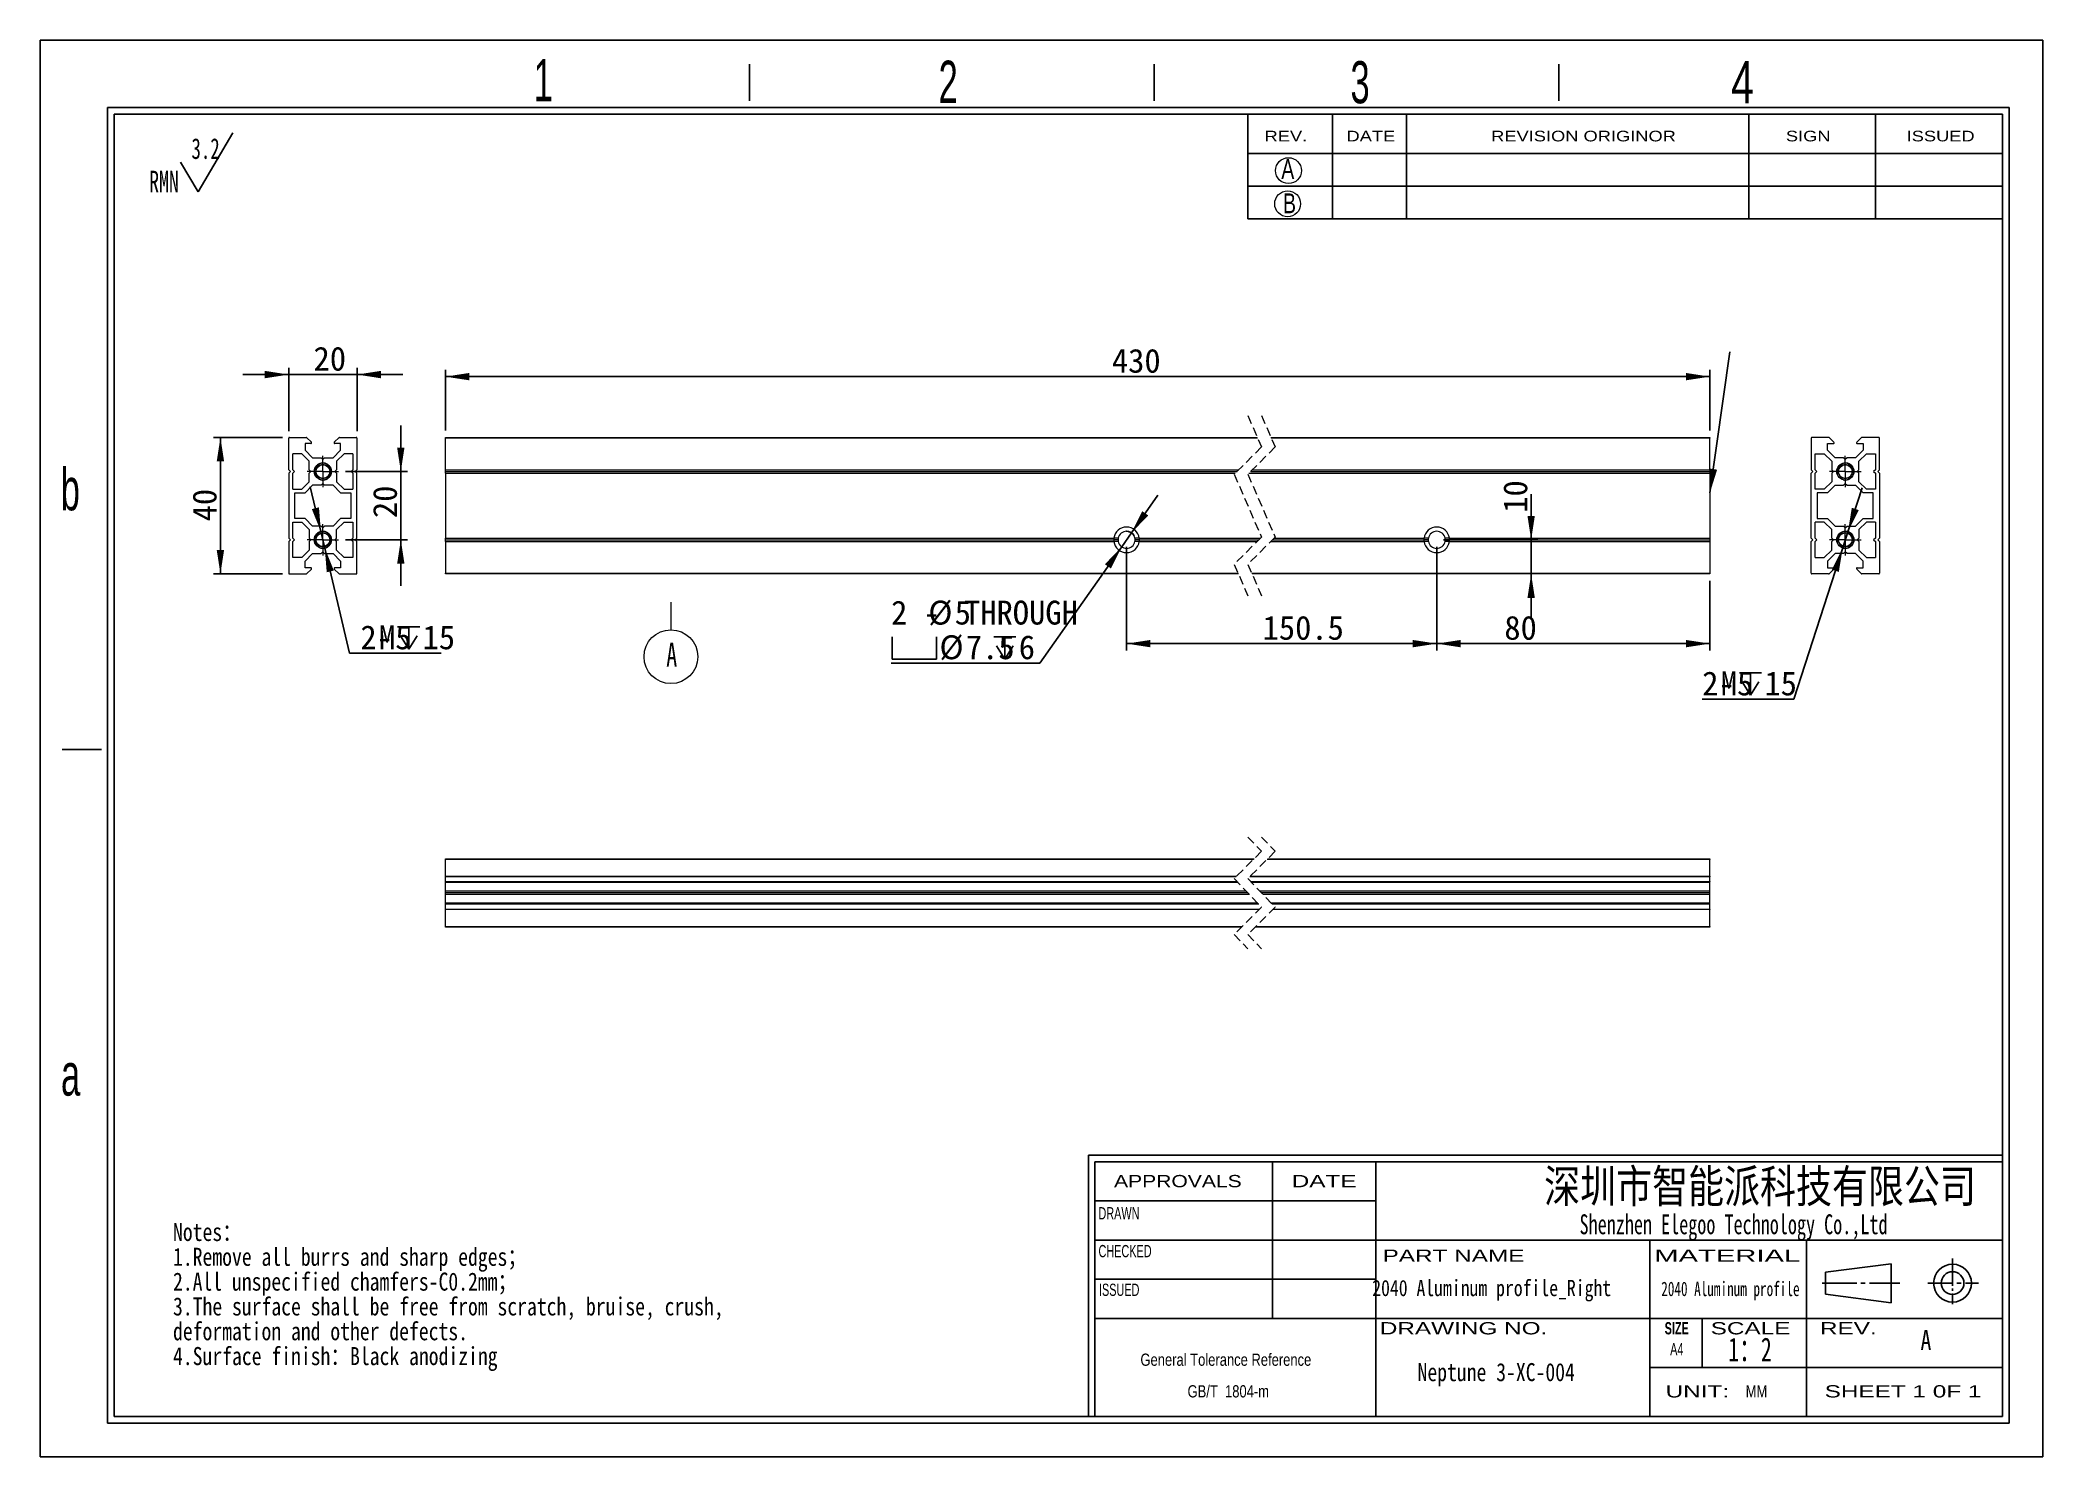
# Model space of a CAD drawing. Header units: millimetres. Extents: x 4 to 590, y 3 to 417.
import ezdxf

# ---------------------------------------------------------------- set-up
doc = ezdxf.new("R2010")
doc.units = ezdxf.units.MM
doc.header["$LTSCALE"] = 2
doc.linetypes.add('CENTER', pattern=[10.16, 6.35, -1.27, 1.27, -1.27])
doc.linetypes.add('HIDDEN', pattern=[1.905, 1.27, -0.635])
doc.layers.add('DIM', color=5, linetype='Continuous')
doc.layers.add('SLD-0', color=179, linetype='Continuous')
doc.layers.add('中心线', color=1, linetype='CENTER', lineweight=15)
doc.styles.add('SLDTEXTSTYLE0', font='SIMSUN.TTC', dxfattribs={"width": 0.67})
doc.styles.add('SLDTEXTSTYLE1', font='SIMSUN.TTC', dxfattribs={"width": 0.67})
doc.styles.add('SLDTEXTSTYLE10', font='ARIAL.TTF', dxfattribs={"width": 1.422})
doc.styles.add('SLDTEXTSTYLE11', font='ARIAL.TTF', dxfattribs={"width": 0.7584})
doc.styles.add('SLDTEXTSTYLE12', font='ARIAL.TTF', dxfattribs={"width": 1.2324})
doc.styles.add('SLDTEXTSTYLE13', font='ARIAL.TTF', dxfattribs={"width": 1.7064})
doc.styles.add('SLDTEXTSTYLE14', font='SIMSUN.TTC', dxfattribs={"width": 0.8, "bigfont": 'bigfont'})
doc.styles.add('SLDTEXTSTYLE15', font='SIMKAI.TTF', dxfattribs={"width": 0.67})
doc.styles.add('SLDTEXTSTYLE16', font='SIMSUN.TTC')
doc.styles.add('SLDTEXTSTYLE2', font='SIMSUN.TTC', dxfattribs={"width": 0.67, "bigfont": 'bigfont'})
doc.styles.add('SLDTEXTSTYLE3', font='SIMSUN.TTC', dxfattribs={"width": 0.8})
doc.styles.add('SLDTEXTSTYLE4', font='SIMSUN.TTC', dxfattribs={"width": 0.8, "bigfont": 'bigfont'})
doc.styles.add('SLDTEXTSTYLE5', font='SIMSUN.TTC', dxfattribs={"width": 0.8})
doc.styles.add('SLDTEXTSTYLE6', font='ARIAL.TTF', dxfattribs={"width": 0.63516})
doc.styles.add('SLDTEXTSTYLE7', font='GOTHIC.TTF', dxfattribs={"width": 0.7304})
doc.styles.add('SLDTEXTSTYLE8', font='GOTHIC.TTF', dxfattribs={"width": 0.61171})
doc.styles.add('SLDTEXTSTYLE9', font='ARIALBD.TTF', dxfattribs={"width": 0.63516})
doc.styles.get("Standard").update_dxf_attribs({"font": 'SIMSUN.TTC'})
doc.dimstyles.new('SLDDIMSTYLE0', dxfattribs={"dimtxt": 7, "dimasz": 7, "dimexe": 0, "dimexo": 0.0625, "dimgap": 1.75, "dimtad": 2, "dimrnd": 1e-09, "dimzin": 12, "dimdsep": 46, "dimtxsty": 'SLDTEXTSTYLE0', "dimsah": 1, "dimcen": 0.09, "dimadec": 0, "dimazin": 3, "dimtfac": 1, "dimtofl": 0, "dimtmove": 0, "dimatfit": 3, "dimfxl": 0, "dimfrac": 2, "dimtolj": 1, "dimtzin": 12, "dimarcsym": 0})
doc.dimstyles.new('SLDDIMSTYLE1', dxfattribs={"dimtxt": 7, "dimasz": 7, "dimexe": 0, "dimexo": 0.0625, "dimgap": 1.75, "dimtad": 0, "dimtih": 1, "dimtoh": 1, "dimrnd": 1e-09, "dimzin": 12, "dimdsep": 46, "dimtxsty": 'SLDTEXTSTYLE0', "dimsah": 1, "dimcen": 0, "dimadec": 0, "dimazin": 3, "dimtfac": 1, "dimtmove": 0, "dimatfit": 3, "dimfxl": 0, "dimfrac": 2, "dimtolj": 1, "dimtzin": 12, "dimarcsym": 0})
doc.dimstyles.new('SLDDIMSTYLE2', dxfattribs={"dimtxt": 7, "dimasz": 7, "dimexe": 0, "dimexo": 0.0625, "dimgap": 1.75, "dimtad": 2, "dimrnd": 1e-09, "dimzin": 12, "dimdsep": 46, "dimtxsty": 'SLDTEXTSTYLE0', "dimsah": 1, "dimcen": 0.09, "dimadec": 0, "dimazin": 3, "dimtfac": 1, "dimtmove": 0, "dimatfit": 0, "dimfxl": 0, "dimfrac": 2, "dimtolj": 1, "dimtzin": 12, "dimarcsym": 0})
doc.dimstyles.new('SLDDIMSTYLE4', dxfattribs={"dimtxt": 0.18, "dimasz": 7, "dimexe": 0, "dimexo": 0.0625, "dimgap": 0, "dimtad": 0, "dimtih": 1, "dimtoh": 1, "dimdec": 0, "dimrnd": 1e-09, "dimzin": 0, "dimdsep": 46, "dimtxsty": 'Standard', "dimsah": 1, "dimcen": 0.09, "dimadec": 0, "dimazin": 0, "dimtfac": 7, "dimtdec": 0, "dimtofl": 0, "dimtmove": 0, "dimatfit": 3, "dimfxl": 0, "dimfrac": 2, "dimtolj": 1, "dimtzin": 0, "dimarcsym": 0})

# ---------------------------------------------------------------- blocks, each defined once
blk = doc.blocks.new('SW_NOTE_0')
at = {"layer": 'SLD-0', "color": 0}
for q in [(24.54, 18.51), (9.21, 9.85)]:
    blk.add_line((14.32, 1.19), q, dxfattribs=at)
at = {"layer": 'SLD-0', "color": 0, "attachment_point": 1, "style": 'SLDTEXTSTYLE0'}
for s, insert, char_height in [('3.2', (12.37, 16.9), 6.063), ('RMN', (0, 7.39), 6.35)]:
    blk.add_mtext(s, dxfattribs=dict(at, insert=insert, char_height=char_height))
blk = doc.blocks.new('SW_NOTE_1')
at = {"layer": 'SLD-0', "color": 0, "char_height": 5.2917, "attachment_point": 1}
for s, insert, style in [('Notes\\M+18146', (0, 6.16), 'SLDTEXTSTYLE4'), ('1.Remove all burrs and sharp edges\\M+18147', (0, -1.11), 'SLDTEXTSTYLE4'), ('2.All unspecified chamfers-C0.2mm\\M+18147', (0, -8.37), 'SLDTEXTSTYLE4'), ('3.The surface shall be free from scratch, bruise, crush, ', (0, -15.64), 'SLDTEXTSTYLE5'), ('deformation and other defects.', (0, -22.9), 'SLDTEXTSTYLE5'), ('4.Surface finish\\M+18146Black anodizing', (0, -30.17), 'SLDTEXTSTYLE4')]:
    blk.add_mtext(s, dxfattribs=dict(at, insert=insert, style=style))
blk = doc.blocks.new('SW_NOTE_2')
at = {"layer": 'SLD-0', "color": 0, "char_height": 3.5853, "attachment_point": 2, "style": 'SLDTEXTSTYLE11'}
for s, insert in [('General Tolerance Reference ', (26.04, 4.62)), (' GB/T  1804-m', (26.22, -4.64))]:
    blk.add_mtext(s, dxfattribs=dict(at, insert=insert))
blk = doc.blocks.new('_D')
at = {"layer": 'DIM', "color": 5}
for p, q in [((321.83, 269.05), (321.83, 238.67)), ((412.67, 269.05), (412.67, 238.67)), ((321.83, 240.67), (412.67, 240.67))]:
    blk.add_line(p, q, dxfattribs=at)
for points in [[(321.83, 240.67), (328.83, 239.59), (328.83, 241.74)], [(412.67, 240.67), (405.67, 241.74), (405.67, 239.59)]]:
    blk.add_solid(points, dxfattribs=at)
at = {"layer": 'DIM', "color": 5, "insert": (361.67, 248.81), "char_height": 7, "attachment_point": 1, "style": 'SLDTEXTSTYLE16'}
blk.add_mtext('150.5', dxfattribs=at)
blk = doc.blocks.new('_D_1')
at = {"layer": 'DIM'}
for p, q in [((412.67, 269.05), (412.67, 238.67)), ((492.67, 259.05), (492.67, 238.67)), ((412.67, 240.67), (492.67, 240.67))]:
    blk.add_line(p, q, dxfattribs=at)
for points in [[(412.67, 240.67), (419.67, 239.59), (419.67, 241.74)], [(492.67, 240.67), (485.67, 241.74), (485.67, 239.59)]]:
    blk.add_solid(points, dxfattribs=at)
at = {"layer": 'DIM', "insert": (432.47, 248.81), "char_height": 7, "attachment_point": 1, "style": 'SLDTEXTSTYLE16'}
blk.add_mtext('80', dxfattribs=at)
blk = doc.blocks.new('SW_SYMBOL_HOLE_SPOT')
at = {"layer": 'DIM', "color": 0}
for p, q in [((0, 1750), (0, 150)), ((3200, 150), (3200, 1750)), ((0, 150), (3200, 150))]:
    blk.add_line(p, q, dxfattribs=at)
blk = doc.blocks.new('SW_SYMBOL_HOLE_DEPTH')
at = {"layer": 'DIM', "color": 0}
for p, q in [((0, 1750), (1600, 1750)), ((800, 1750), (800, 150)), ((200, 1110), (800, 150)), ((1400, 1110), (800, 150))]:
    blk.add_line(p, q, dxfattribs=at)
blk = doc.blocks.new('_D_2')
at = {"layer": 'DIM', "color": 5}
for p, q in [((323.27, 273.1), (331.01, 284.11)), ((323.27, 273.1), (320.4, 269.01)), ((320.4, 269.01), (296.46, 234.96)), ((296.46, 234.96), (252.88, 234.96))]:
    blk.add_line(p, q, dxfattribs=at)
blk.add_arc((321.83, 271.05), 2.5, 27.12285, 93.54827, dxfattribs=at)
for points in [[(323.27, 273.1), (328.18, 278.2), (326.42, 279.44)], [(320.4, 269.01), (315.49, 263.9), (317.25, 262.66)]]:
    blk.add_solid(points, dxfattribs=at)
at = {"layer": 'DIM', "color": 5, "xscale": 0.004072727272727273, "yscale": 0.004072727272727273, "zscale": 0.004072727272727273}
for name, p in [('SW_SYMBOL_HOLE_SPOT', (253.17, 235.53)), ('SW_SYMBOL_HOLE_DEPTH', (282.93, 235.53))]:
    blk.add_blockref(name, p, dxfattribs=at)
at = {"layer": 'DIM', "color": 5, "char_height": 7, "attachment_point": 1, "style": 'SLDTEXTSTYLE16'}
for s, insert in [('2 - ', (252.88, 253.25)), ('%%c', (263.76, 253.25)), ('5', (271.5, 253.25)), ('THROUGH', (274.23, 253.25)), ('%%c', (267.02, 243.11)), ('7.5', (274.76, 243.11)), ('6', (290.26, 243.11))]:
    blk.add_mtext(s, dxfattribs=dict(at, insert=insert))
blk = doc.blocks.new('_D_3')
at = {"layer": 'DIM'}
for p, q in [((440.32, 271.05), (440.32, 284.41)), ((414.67, 271.05), (442.32, 271.05)), ((440.32, 271.05), (440.32, 261.05)), ((440.32, 261.05), (440.32, 247.59))]:
    blk.add_line(p, q, dxfattribs=at)
for points in [[(440.32, 271.05), (441.4, 278.05), (439.25, 278.05)], [(440.32, 261.05), (439.25, 254.05), (441.4, 254.05)]]:
    blk.add_solid(points, dxfattribs=at)
at = {"layer": 'DIM', "insert": (432.18, 278.97), "char_height": 7, "attachment_point": 1, "rotation": 90, "style": 'SLDTEXTSTYLE16'}
blk.add_mtext('10', dxfattribs=at)
blk = doc.blocks.new('_D_4')
at = {"layer": 'DIM'}
for p, q in [((122.33, 303.05), (122.33, 320.82)), ((122.33, 318.82), (492.67, 318.82)), ((492.67, 303.05), (492.67, 320.82))]:
    blk.add_line(p, q, dxfattribs=at)
for points in [[(122.33, 318.82), (129.33, 317.75), (129.33, 319.9)], [(492.67, 318.82), (485.67, 319.9), (485.67, 317.75)]]:
    blk.add_solid(points, dxfattribs=at)
at = {"layer": 'DIM', "insert": (317.53, 326.97), "char_height": 7, "attachment_point": 1, "style": 'SLDTEXTSTYLE16'}
blk.add_mtext('430', dxfattribs=at)
blk = doc.blocks.new('SW_DATUMTAG_0')
at = {"color": 0, "linetype": 'Continuous', "lineweight": 0}
blk.add_line((1.36, 20.01), (1.36, 11.95), dxfattribs=at)
blk.add_circle((1.36, 4.07), 7.87, dxfattribs=at)
at = {"color": 0, "linetype": 'Continuous', "lineweight": 0, "insert": (0, 8.15), "char_height": 7, "attachment_point": 1, "style": 'SLDTEXTSTYLE0'}
blk.add_mtext('A', dxfattribs=at)
blk = doc.blocks.new('_D_5')
at = {"layer": 'DIM', "color": 5}
for p, q in [((533.11, 273.43), (537.24, 286.24)), ((533.11, 273.43), (531.57, 268.67)), ((531.57, 268.67), (517.26, 224.37)), ((517.26, 224.37), (490.42, 224.37))]:
    blk.add_line(p, q, dxfattribs=at)
for points in [[(533.11, 273.43), (536.28, 279.76), (534.23, 280.42)], [(531.57, 268.67), (528.39, 262.34), (530.44, 261.68)]]:
    blk.add_solid(points, dxfattribs=at)
at = {"layer": 'DIM', "color": 5, "xscale": 0.004072727272727273, "yscale": 0.004072727272727273, "zscale": 0.004072727272727273}
blk.add_blockref('SW_SYMBOL_HOLE_DEPTH', (501.31, 224.95), dxfattribs=at)
at = {"layer": 'DIM', "color": 5, "char_height": 7, "attachment_point": 1, "style": 'SLDTEXTSTYLE16'}
for s, insert in [('2-', (490.42, 232.52)), ('M5', (495.86, 232.52)), ('15', (508.64, 232.52))]:
    blk.add_mtext(s, dxfattribs=dict(at, insert=insert))
blk = doc.blocks.new('SW_CENTERMARKSYMBOL_0')
at = {"layer": '中心线', "color": 0}
for p, q in [((-2.5, 0), (-4.6, 0)), ((0, 0), (-2.5, 0)), ((0, 2.5), (0, 4.6)), ((0, 0), (0, 2.5)), ((0, 0), (0, -2.5)), ((0, 0), (2.5, 0)), ((2.5, 0), (4.6, 0)), ((0, -2.5), (0, -4.6))]:
    blk.add_line(p, q, dxfattribs=at)
blk = doc.blocks.new('SW_CENTERMARKSYMBOL_1')
at = {"layer": '中心线', "color": 0}
for p, q in [((-2.5, 0), (-4.6, 0)), ((0, 0), (-2.5, 0)), ((0, 2.5), (0, 4.6)), ((0, 0), (0, 2.5)), ((0, 0), (0, -2.5)), ((0, 0), (2.5, 0)), ((2.5, 0), (4.6, 0)), ((0, -2.5), (0, -4.6))]:
    blk.add_line(p, q, dxfattribs=at)
blk = doc.blocks.new('_D_6')
at = {"layer": 'DIM'}
for p, q in [((74.65, 301.05), (54.45, 301.05)), ((56.45, 301.05), (56.45, 261.05)), ((74.65, 261.05), (54.45, 261.05))]:
    blk.add_line(p, q, dxfattribs=at)
for points in [[(56.45, 301.05), (55.37, 294.05), (57.52, 294.05)], [(56.45, 261.05), (57.52, 268.05), (55.37, 268.05)]]:
    blk.add_solid(points, dxfattribs=at)
at = {"layer": 'DIM', "insert": (48.3, 276.45), "char_height": 7, "attachment_point": 1, "rotation": 90, "style": 'SLDTEXTSTYLE16'}
blk.add_mtext('40', dxfattribs=at)
blk = doc.blocks.new('_D_7')
at = {"layer": 'DIM'}
for p, q in [((76.45, 319.43), (62.98, 319.43)), ((76.45, 302.85), (76.45, 321.43)), ((76.45, 319.43), (96.45, 319.43)), ((96.45, 302.85), (96.45, 321.43)), ((96.45, 319.43), (109.91, 319.43))]:
    blk.add_line(p, q, dxfattribs=at)
for points in [[(76.45, 319.43), (69.45, 320.51), (69.45, 318.35)], [(96.45, 319.43), (103.45, 318.35), (103.45, 320.51)]]:
    blk.add_solid(points, dxfattribs=at)
at = {"layer": 'DIM', "insert": (83.72, 327.58), "char_height": 7, "attachment_point": 1, "style": 'SLDTEXTSTYLE16'}
blk.add_mtext('20', dxfattribs=at)
blk = doc.blocks.new('_D_8')
at = {"layer": 'DIM'}
for p, q in [((109.28, 291.05), (109.28, 304.51)), ((93.05, 291.05), (111.28, 291.05)), ((109.28, 291.05), (109.28, 271.05)), ((93.05, 271.05), (111.28, 271.05)), ((109.28, 271.05), (109.28, 257.59))]:
    blk.add_line(p, q, dxfattribs=at)
for points in [[(109.28, 291.05), (110.35, 298.05), (108.2, 298.05)], [(109.28, 271.05), (108.2, 264.05), (110.35, 264.05)]]:
    blk.add_solid(points, dxfattribs=at)
at = {"layer": 'DIM', "insert": (101.13, 277.42), "char_height": 7, "attachment_point": 1, "rotation": 90, "style": 'SLDTEXTSTYLE16'}
blk.add_mtext('20', dxfattribs=at)
blk = doc.blocks.new('_D_9')
at = {"layer": 'DIM', "color": 5}
for p, q in [((85.87, 273.49), (82.78, 286.59)), ((85.87, 273.49), (87.02, 268.62)), ((87.02, 268.62), (94.27, 237.86)), ((94.27, 237.86), (121.11, 237.86))]:
    blk.add_line(p, q, dxfattribs=at)
for points in [[(85.87, 273.49), (85.31, 280.55), (83.22, 280.05)], [(87.02, 268.62), (87.58, 261.56), (89.67, 262.05)]]:
    blk.add_solid(points, dxfattribs=at)
at = {"layer": 'DIM', "color": 5, "xscale": 0.004072727272727273, "yscale": 0.004072727272727273, "zscale": 0.004072727272727273}
blk.add_blockref('SW_SYMBOL_HOLE_DEPTH', (108.33, 238.44), dxfattribs=at)
at = {"layer": 'DIM', "color": 5, "char_height": 7, "attachment_point": 1, "style": 'SLDTEXTSTYLE16'}
for s, insert in [('2-', (97.44, 246.01)), ('M5', (102.89, 246.01)), ('15', (115.66, 246.01))]:
    blk.add_mtext(s, dxfattribs=dict(at, insert=insert))
blk = doc.blocks.new('SW_CENTERMARKSYMBOL_2')
at = {"layer": '中心线', "color": 0}
for p, q in [((-2.5, 0), (-4.6, 0)), ((0, 0), (-2.5, 0)), ((0, 2.5), (0, 4.6)), ((0, 0), (0, 2.5)), ((0, 0), (0, -2.5)), ((0, 0), (2.5, 0)), ((2.5, 0), (4.6, 0)), ((0, -2.5), (0, -4.6))]:
    blk.add_line(p, q, dxfattribs=at)
blk = doc.blocks.new('SW_CENTERMARKSYMBOL_3')
at = {"layer": '中心线', "color": 0}
for p, q in [((-2.5, 0), (-4.6, 0)), ((0, 0), (-2.5, 0)), ((0, 2.5), (0, 4.6)), ((0, 0), (0, 2.5)), ((0, 0), (0, -2.5)), ((0, 0), (2.5, 0)), ((2.5, 0), (4.6, 0)), ((0, -2.5), (0, -4.6))]:
    blk.add_line(p, q, dxfattribs=at)

msp = doc.modelspace()

# ---------------------------------------------------------------- linework, layer by layer
at = {"color": 7, "linetype": 'HIDDEN', "lineweight": 0}
for p, q in [((357.353, 307.403), (361.353, 298.228)), ((361.353, 307.403), (365.353, 298.228)), ((361.353, 298.228), (353.353, 290.228)), ((365.353, 298.228), (357.353, 290.228)), ((353.353, 290.228), (361.353, 271.878)), ((357.353, 290.228), (365.353, 271.878)), ((361.353, 271.878), (353.353, 263.878)), ((365.353, 271.878), (357.353, 263.878)), ((353.353, 263.878), (357.353, 254.703)), ((357.353, 263.878), (361.353, 254.703)), ((357.353, 184.048), (361.353, 179.873)), ((361.353, 184.048), (365.353, 179.873)), ((361.353, 179.873), (353.353, 171.873)), ((365.353, 179.873), (357.353, 171.873)), ((353.353, 171.873), (361.353, 163.523)), ((357.353, 171.873), (365.353, 163.523)), ((361.353, 163.523), (353.353, 155.523)), ((365.353, 163.523), (357.353, 155.523)), ((353.353, 155.523), (357.353, 151.348)), ((357.353, 155.523), (361.353, 151.348))]:
    msp.add_line(p, q, dxfattribs=at)
at = {"color": 7, "linetype": 'Continuous', "lineweight": 15}
for p, q in [((76.445, 291.553), (76.445, 300.853)), ((76.645, 301.053), (81.562, 301.053)), ((82.962, 299.253), (81.235, 299.253)), ((81.235, 299.253), (81.235, 297.253)), ((81.704, 300.994), (83.104, 299.594)), ((89.787, 299.594), (91.187, 300.994)), ((91.655, 299.253), (89.928, 299.253)), ((91.328, 301.053), (96.245, 301.053)), ((91.655, 297.253), (91.655, 299.253)), ((96.445, 300.853), (96.445, 291.553)), ((122.334, 301.053), (360.122, 301.053)), ((122.334, 300.853), (122.334, 301.053)), ((360.209, 300.853), (122.334, 300.853)), ((122.334, 291.553), (122.334, 300.853)), ((364.122, 301.053), (492.675, 301.053)), ((492.675, 300.853), (364.209, 300.853)), ((492.675, 301.053), (492.675, 300.853)), ((492.675, 291.553), (492.675, 300.853)), ((522.337, 300.853), (522.337, 291.553)), ((527.454, 301.053), (522.537, 301.053)), ((527.127, 299.253), (528.854, 299.253)), ((527.127, 297.253), (527.127, 299.253)), ((528.996, 299.594), (527.596, 300.994)), ((537.078, 300.994), (535.678, 299.594)), ((535.82, 299.253), (537.547, 299.253)), ((542.137, 301.053), (537.22, 301.053)), ((537.547, 299.253), (537.547, 297.253)), ((542.337, 291.553), (542.337, 300.853)), ((80.245, 296.263), (77.645, 296.263)), ((77.645, 291.553), (77.645, 296.263)), ((82.445, 294.063), (80.245, 296.263)), ((81.235, 297.253), (83.435, 295.053)), ((82.445, 291.553), (82.445, 294.063)), ((83.435, 295.053), (85.945, 295.053)), ((85.945, 295.053), (86.445, 294.553)), ((86.445, 294.553), (86.945, 295.053)), ((86.945, 295.053), (89.455, 295.053)), ((89.455, 295.053), (91.655, 297.253)), ((92.645, 296.263), (90.445, 294.063)), ((90.445, 294.063), (90.445, 291.553)), ((95.245, 296.263), (92.645, 296.263)), ((95.245, 296.263), (95.245, 291.553)), ((523.537, 296.263), (526.137, 296.263)), ((523.537, 291.553), (523.537, 296.263)), ((526.137, 296.263), (528.337, 294.063)), ((529.327, 295.053), (527.127, 297.253)), ((528.337, 294.063), (528.337, 291.553)), ((531.837, 295.053), (529.327, 295.053)), ((532.337, 294.553), (531.837, 295.053)), ((532.837, 295.053), (532.337, 294.553)), ((535.347, 295.053), (532.837, 295.053)), ((537.547, 297.253), (535.347, 295.053)), ((536.337, 294.063), (538.537, 296.263)), ((536.337, 291.553), (536.337, 294.063)), ((538.537, 296.263), (541.137, 296.263)), ((541.137, 296.263), (541.137, 291.553)), ((76.445, 291.553), (76.945, 291.053)), ((76.945, 291.053), (76.445, 290.553)), ((76.445, 290.553), (76.445, 271.553)), ((78.145, 291.053), (77.645, 291.553)), ((77.645, 290.553), (78.145, 291.053)), ((77.645, 285.843), (77.645, 290.553)), ((80.245, 285.843), (82.445, 288.043)), ((82.945, 291.053), (82.445, 291.553)), ((82.445, 290.553), (82.945, 291.053)), ((82.445, 288.043), (82.445, 290.553)), ((86.445, 287.553), (85.945, 287.053)), ((86.945, 287.053), (86.445, 287.553)), ((90.445, 291.553), (89.945, 291.053)), ((89.945, 291.053), (90.445, 290.553)), ((90.445, 290.553), (90.445, 288.043)), ((90.445, 288.043), (92.645, 285.843)), ((95.245, 291.553), (94.745, 291.053)), ((94.745, 291.053), (95.245, 290.553)), ((95.245, 290.553), (95.245, 285.843)), ((95.945, 291.053), (96.445, 291.553)), ((96.445, 290.553), (95.945, 291.053)), ((96.445, 271.553), (96.445, 290.553)), ((122.334, 291.553), (354.678, 291.553)), ((122.334, 291.053), (122.334, 291.553)), ((122.334, 291.053), (354.178, 291.053)), ((122.334, 290.553), (122.334, 291.053)), ((122.334, 290.553), (353.678, 290.553)), ((122.334, 290.553), (122.334, 271.553)), ((357.678, 290.553), (492.675, 290.553)), ((358.178, 291.053), (492.675, 291.053)), ((358.678, 291.553), (492.675, 291.553)), ((492.675, 291.553), (492.675, 291.053)), ((492.675, 291.053), (492.675, 290.553)), ((492.675, 290.553), (492.675, 271.553)), ((522.337, 291.553), (522.837, 291.053)), ((522.837, 291.053), (522.337, 290.553)), ((522.337, 271.553), (522.337, 290.553)), ((524.037, 291.053), (523.537, 291.553)), ((523.537, 290.553), (524.037, 291.053)), ((523.537, 285.843), (523.537, 290.553)), ((528.337, 288.043), (526.137, 285.843)), ((528.337, 291.553), (528.837, 291.053)), ((528.837, 291.053), (528.337, 290.553)), ((528.337, 290.553), (528.337, 288.043)), ((531.837, 287.053), (532.337, 287.553)), ((532.337, 287.553), (532.837, 287.053)), ((535.837, 291.053), (536.337, 291.553)), ((536.337, 290.553), (535.837, 291.053)), ((536.337, 288.043), (536.337, 290.553)), ((538.537, 285.843), (536.337, 288.043)), ((541.137, 291.553), (540.637, 291.053)), ((540.637, 291.053), (541.137, 290.553)), ((541.137, 290.553), (541.137, 285.843)), ((541.837, 291.053), (542.337, 291.553)), ((542.337, 290.553), (541.837, 291.053)), ((542.337, 290.553), (542.337, 271.553)), ((77.645, 285.843), (80.245, 285.843)), ((78.245, 284.853), (81.235, 284.853)), ((78.245, 277.253), (78.245, 284.853)), ((83.435, 287.053), (81.235, 284.853)), ((85.945, 287.053), (83.435, 287.053)), ((89.455, 287.053), (86.945, 287.053)), ((91.655, 284.853), (89.455, 287.053)), ((91.655, 284.853), (94.645, 284.853)), ((92.645, 285.843), (95.245, 285.843)), ((94.645, 284.853), (94.645, 277.253)), ((526.137, 285.843), (523.537, 285.843)), ((527.127, 284.853), (524.137, 284.853)), ((524.137, 284.853), (524.137, 277.253)), ((527.127, 284.853), (529.327, 287.053)), ((529.327, 287.053), (531.837, 287.053)), ((532.837, 287.053), (535.347, 287.053)), ((535.347, 287.053), (537.547, 284.853)), ((540.537, 284.853), (537.547, 284.853)), ((541.137, 285.843), (538.537, 285.843)), ((540.537, 277.253), (540.537, 284.853)), ((77.645, 276.263), (80.245, 276.263)), ((77.645, 271.553), (77.645, 276.263)), ((81.235, 277.253), (78.245, 277.253)), ((80.245, 276.263), (82.445, 274.063)), ((83.435, 275.053), (81.235, 277.253)), ((91.655, 277.253), (89.455, 275.053)), ((90.445, 274.063), (92.645, 276.263)), ((94.645, 277.253), (91.655, 277.253)), ((92.645, 276.263), (95.245, 276.263)), ((95.245, 276.263), (95.245, 271.553)), ((526.137, 276.263), (523.537, 276.263)), ((523.537, 271.553), (523.537, 276.263)), ((524.137, 277.253), (527.127, 277.253)), ((528.337, 274.063), (526.137, 276.263)), ((527.127, 277.253), (529.327, 275.053)), ((535.347, 275.053), (537.547, 277.253)), ((538.537, 276.263), (536.337, 274.063)), ((537.547, 277.253), (540.537, 277.253)), ((541.137, 276.263), (538.537, 276.263)), ((541.137, 276.263), (541.137, 271.553)), ((76.445, 271.553), (76.945, 271.053)), ((76.945, 271.053), (76.445, 270.553)), ((76.445, 270.553), (76.445, 261.253)), ((78.145, 271.053), (77.645, 271.553)), ((77.645, 270.553), (78.145, 271.053)), ((77.645, 265.843), (77.645, 270.553)), ((82.445, 274.063), (82.445, 271.553)), ((82.445, 271.553), (82.945, 271.053)), ((82.945, 271.053), (82.445, 270.553)), ((82.445, 270.553), (82.445, 268.043)), ((85.945, 275.053), (83.435, 275.053)), ((86.445, 274.553), (85.945, 275.053)), ((86.945, 275.053), (86.445, 274.553)), ((89.455, 275.053), (86.945, 275.053)), ((89.945, 271.053), (90.445, 271.553)), ((90.445, 270.553), (89.945, 271.053)), ((90.445, 271.553), (90.445, 274.063)), ((90.445, 268.043), (90.445, 270.553)), ((95.245, 271.553), (94.745, 271.053)), ((94.745, 271.053), (95.245, 270.553)), ((95.245, 270.553), (95.245, 265.843)), ((95.945, 271.053), (96.445, 271.553)), ((96.445, 270.553), (95.945, 271.053)), ((96.445, 261.253), (96.445, 270.553)), ((122.334, 271.553), (318.117, 271.553)), ((122.334, 271.053), (122.334, 271.553)), ((122.334, 271.053), (318.084, 271.053)), ((122.334, 270.553), (122.334, 271.053)), ((122.334, 270.553), (318.117, 270.553)), ((122.334, 270.553), (122.334, 261.253)), ((319.334, 271.053), (318.084, 271.053)), ((319.384, 271.553), (318.117, 271.553)), ((319.384, 270.553), (318.117, 270.553)), ((325.55, 271.553), (324.283, 271.553)), ((325.55, 270.553), (324.283, 270.553)), ((325.584, 271.053), (324.334, 271.053)), ((325.55, 271.553), (361.028, 271.553)), ((325.55, 270.553), (360.028, 270.553)), ((325.584, 271.053), (360.528, 271.053)), ((364.028, 270.553), (408.958, 270.553)), ((364.528, 271.053), (408.925, 271.053)), ((365.028, 271.553), (408.958, 271.553)), ((410.175, 271.053), (408.925, 271.053)), ((410.225, 271.553), (408.958, 271.553)), ((410.225, 270.553), (408.958, 270.553)), ((416.391, 271.553), (415.124, 271.553)), ((416.391, 270.553), (415.124, 270.553)), ((416.425, 271.053), (415.175, 271.053)), ((416.391, 271.553), (492.675, 271.553)), ((416.391, 270.553), (492.675, 270.553)), ((416.425, 271.053), (492.675, 271.053)), ((492.675, 271.553), (492.675, 271.053)), ((492.675, 271.053), (492.675, 270.553)), ((492.675, 270.553), (492.675, 261.253)), ((522.337, 271.553), (522.837, 271.053)), ((522.837, 271.053), (522.337, 270.553)), ((522.337, 261.253), (522.337, 270.553)), ((524.037, 271.053), (523.537, 271.553)), ((523.537, 270.553), (524.037, 271.053)), ((523.537, 265.843), (523.537, 270.553)), ((528.337, 271.553), (528.337, 274.063)), ((528.837, 271.053), (528.337, 271.553)), ((528.337, 270.553), (528.837, 271.053)), ((528.337, 268.043), (528.337, 270.553)), ((529.327, 275.053), (531.837, 275.053)), ((531.837, 275.053), (532.337, 274.553)), ((532.337, 274.553), (532.837, 275.053)), ((532.837, 275.053), (535.347, 275.053)), ((536.337, 271.553), (535.837, 271.053)), ((535.837, 271.053), (536.337, 270.553)), ((536.337, 274.063), (536.337, 271.553)), ((536.337, 270.553), (536.337, 268.043)), ((541.137, 271.553), (540.637, 271.053)), ((540.637, 271.053), (541.137, 270.553)), ((541.137, 270.553), (541.137, 265.843)), ((541.837, 271.053), (542.337, 271.553)), ((542.337, 270.553), (541.837, 271.053)), ((542.337, 270.553), (542.337, 261.253)), ((80.245, 265.843), (77.645, 265.843)), ((82.445, 268.043), (80.245, 265.843)), ((81.235, 264.853), (83.435, 267.053)), ((81.235, 262.853), (81.235, 264.853)), ((83.435, 267.053), (85.945, 267.053)), ((85.945, 267.053), (86.445, 267.553)), ((86.445, 267.553), (86.945, 267.053)), ((86.945, 267.053), (89.455, 267.053)), ((89.455, 267.053), (91.655, 264.853)), ((92.645, 265.843), (90.445, 268.043)), ((91.655, 264.853), (91.655, 262.853)), ((95.245, 265.843), (92.645, 265.843)), ((523.537, 265.843), (526.137, 265.843)), ((526.137, 265.843), (528.337, 268.043)), ((529.327, 267.053), (527.127, 264.853)), ((527.127, 264.853), (527.127, 262.853)), ((531.837, 267.053), (529.327, 267.053)), ((532.337, 267.553), (531.837, 267.053)), ((532.837, 267.053), (532.337, 267.553)), ((535.347, 267.053), (532.837, 267.053)), ((537.547, 264.853), (535.347, 267.053)), ((536.337, 268.043), (538.537, 265.843)), ((537.547, 262.853), (537.547, 264.853)), ((538.537, 265.843), (541.137, 265.843)), ((76.645, 261.053), (81.562, 261.053)), ((82.962, 262.853), (81.235, 262.853)), ((81.704, 261.111), (83.104, 262.511)), ((89.787, 262.511), (91.187, 261.111)), ((91.655, 262.853), (89.928, 262.853)), ((91.328, 261.053), (96.245, 261.053)), ((122.334, 261.253), (354.498, 261.253)), ((122.334, 261.053), (122.334, 261.253)), ((354.585, 261.053), (122.334, 261.053)), ((358.498, 261.253), (492.675, 261.253)), ((492.675, 261.053), (358.585, 261.053)), ((492.675, 261.253), (492.675, 261.053)), ((527.454, 261.053), (522.537, 261.053)), ((527.127, 262.853), (528.854, 262.853)), ((528.996, 262.511), (527.596, 261.111)), ((537.078, 261.111), (535.678, 262.511)), ((535.82, 262.853), (537.547, 262.853)), ((542.137, 261.053), (537.22, 261.053)), ((122.334, 177.498), (122.334, 177.698)), ((122.334, 177.698), (359.178, 177.698)), ((358.978, 177.498), (122.334, 177.498)), ((122.334, 172.581), (122.334, 177.498)), ((492.675, 177.498), (362.978, 177.498)), ((363.178, 177.698), (492.675, 177.698)), ((492.675, 177.698), (492.675, 177.498)), ((492.675, 172.581), (492.675, 177.498)), ((122.334, 172.44), (122.334, 172.581)), ((122.334, 172.581), (354.061, 172.581)), ((353.92, 172.44), (122.334, 172.44)), ((122.334, 171.04), (122.334, 172.44)), ((122.334, 171.04), (354.152, 171.04)), ((122.334, 170.981), (122.334, 171.04)), ((122.334, 170.981), (354.208, 170.981)), ((122.334, 170.708), (122.334, 170.981)), ((354.47, 170.708), (122.334, 170.708)), ((122.334, 168.198), (122.334, 170.708)), ((492.675, 172.44), (357.92, 172.44)), ((358.061, 172.581), (492.675, 172.581)), ((358.152, 171.04), (492.675, 171.04)), ((358.208, 170.981), (492.675, 170.981)), ((492.675, 170.708), (358.47, 170.708)), ((492.675, 172.581), (492.675, 172.44)), ((492.675, 171.04), (492.675, 172.44)), ((492.675, 171.04), (492.675, 170.981)), ((492.675, 170.708), (492.675, 170.981)), ((492.675, 168.198), (492.675, 170.708)), ((356.874, 168.198), (122.334, 168.198)), ((122.334, 167.698), (122.334, 168.198)), ((357.353, 167.698), (122.334, 167.698)), ((122.334, 167.198), (122.334, 167.698)), ((357.832, 167.198), (122.334, 167.198)), ((122.334, 164.688), (122.334, 167.198)), ((360.237, 164.688), (122.334, 164.688)), ((122.334, 164.415), (122.334, 164.688)), ((360.499, 164.415), (122.334, 164.415)), ((122.334, 164.357), (122.334, 164.415)), ((360.555, 164.357), (122.334, 164.357)), ((122.334, 162.957), (122.334, 164.357)), ((492.675, 168.198), (360.874, 168.198)), ((492.675, 167.698), (361.353, 167.698)), ((492.675, 167.198), (361.832, 167.198)), ((492.675, 164.688), (364.237, 164.688)), ((492.675, 164.415), (364.499, 164.415)), ((492.675, 164.357), (364.555, 164.357)), ((492.675, 167.698), (492.675, 168.198)), ((492.675, 167.198), (492.675, 167.698)), ((492.675, 164.688), (492.675, 167.198)), ((492.675, 164.415), (492.675, 164.688)), ((492.675, 164.415), (492.675, 164.357)), ((492.675, 162.957), (492.675, 164.357)), ((122.334, 162.815), (122.334, 162.957)), ((122.334, 162.957), (360.787, 162.957)), ((360.646, 162.815), (122.334, 162.815)), ((122.334, 157.898), (122.334, 162.815)), ((492.675, 162.815), (364.646, 162.815)), ((364.787, 162.957), (492.675, 162.957)), ((492.675, 162.957), (492.675, 162.815)), ((492.675, 157.898), (492.675, 162.815)), ((122.334, 157.698), (122.334, 157.898)), ((122.334, 157.898), (355.728, 157.898)), ((355.528, 157.698), (122.334, 157.698)), ((492.675, 157.698), (359.528, 157.698)), ((359.728, 157.898), (492.675, 157.898)), ((492.675, 157.898), (492.675, 157.698))]:
    msp.add_line(p, q, dxfattribs=at)
for centre, radius in [((86.445, 291.053), 2.5), ((532.337, 291.053), 2.5), ((86.445, 291.053), 2.1), ((86.445, 291.053), 2), ((532.337, 291.053), 2.1), ((532.337, 291.053), 2), ((86.445, 271.053), 2.5), ((86.445, 271.053), 2.1), ((86.445, 271.053), 2), ((532.337, 271.053), 2.5), ((532.337, 271.053), 2.1), ((532.337, 271.053), 2)]:
    msp.add_circle(centre, radius, dxfattribs=at)
for centre, radius, start, end in [((76.645, 300.853), 0.2, 90, 180), ((81.562, 300.853), 0.2, 45, 90), ((82.962, 299.453), 0.2, 270, 45), ((89.928, 299.453), 0.2, 135, 270), ((91.328, 300.853), 0.2, 90, 135), ((96.245, 300.853), 0.2, 0, 90), ((522.537, 300.853), 0.2, 90, 180), ((527.454, 300.853), 0.2, 45, 90), ((528.854, 299.453), 0.2, 270, 45), ((535.82, 299.453), 0.2, 135, 270), ((537.22, 300.853), 0.2, 90, 135), ((542.137, 300.853), 0.2, 0, 90), ((321.834, 271.053), 3.75, 172.337771, 179.999953), ((321.834, 271.053), 3.75, 180.000026, 187.66225), ((321.834, 271.053), 3.75, 7.66226, 172.33774), ((321.834, 271.053), 3.75, 187.662258, 352.337742), ((321.833, 271.053), 2.5, 168.462898, 180.000351), ((321.833, 271.053), 2.5, 179.999649, 191.537102), ((321.834, 271.053), 2.5, 11.536961, 168.463039), ((321.834, 271.053), 2.5, 191.536948, 348.463052), ((321.834, 271.053), 2.5, 359.999649, 11.537102), ((321.834, 271.053), 2.5, 348.462898, 0.000351), ((321.834, 271.053), 3.75, 0.000047, 7.662229), ((321.834, 271.053), 3.75, 352.33775, 359.999974), ((412.676, 271.053), 3.752, 172.339679, 179.998045), ((412.676, 271.053), 3.752, 180.001934, 187.660342), ((412.675, 271.053), 3.75, 7.662326, 172.337674), ((412.675, 271.053), 3.75, 187.662326, 352.337674), ((412.675, 271.053), 2.501, 168.464636, 179.997345), ((412.675, 271.053), 2.501, 180.002655, 191.535364), ((412.675, 271.053), 2.5, 11.536972, 168.463028), ((412.675, 271.053), 2.5, 191.536959, 348.463041), ((412.674, 271.053), 2.501, 0.002655, 11.535364), ((412.674, 271.053), 2.501, 348.464636, 359.997345), ((412.673, 271.053), 3.752, 0.001955, 7.660321), ((412.673, 271.053), 3.752, 352.339658, 359.998066), ((76.645, 261.253), 0.2, 180, 270), ((81.562, 261.253), 0.2, 270, 315), ((82.962, 262.653), 0.2, 315, 90), ((89.928, 262.653), 0.2, 90, 225), ((91.328, 261.253), 0.2, 225, 270), ((96.245, 261.253), 0.2, 270, 0), ((522.537, 261.253), 0.2, 180, 270), ((527.454, 261.253), 0.2, 270, 315), ((528.854, 262.653), 0.2, 315, 90), ((535.82, 262.653), 0.2, 90, 225), ((537.22, 261.253), 0.2, 225, 270), ((542.137, 261.253), 0.2, 270, 0)]:
    msp.add_arc(centre, radius, start, end, dxfattribs=at)
at = {"color": 7, "linetype": 'Continuous', "lineweight": 0}
for centre in [(86.445, 291.053), (532.337, 291.053), (86.445, 271.053), (532.337, 271.053)]:
    msp.add_arc(centre, 2.5, 255, 195, dxfattribs=at)
at = {"layer": 'SLD-0'}
for p, q in [((3.624, 417.347), (590.213, 417.347)), ((3.624, 2.588), (3.624, 417.347)), ((590.213, 417.347), (590.213, 2.588)), ((25.35, 14.438), (25.35, 395.622)), ((25.35, 395.622), (578.363, 395.622)), ((504.035, 395.622), (504.035, 365.027)), ((541.199, 395.622), (541.199, 365.027)), ((578.363, 395.622), (578.363, 14.438)), ((578.363, 14.438), (25.35, 14.438)), ((590.213, 2.588), (3.624, 2.588))]:
    msp.add_line(p, q, dxfattribs=at)
at = {"layer": 'SLD-0', "color": 6, "linetype": 'Continuous'}
for p, q in [((211.402, 399.572), (211.402, 410.339)), ((329.905, 399.572), (329.905, 410.339)), ((448.408, 399.572), (448.408, 410.339)), ((23.375, 12.463), (23.375, 397.597)), ((23.375, 397.597), (580.338, 397.597)), ((580.338, 397.597), (580.338, 12.463)), ((21.609, 209.705), (10.136, 209.705)), ((580.338, 12.463), (23.375, 12.463))]:
    msp.add_line(p, q, dxfattribs=at)
at = {"layer": 'SLD-0', "color": 179, "linetype": 'Continuous'}
for p, q in [((357.318, 395.622), (357.318, 365.027)), ((382.1, 395.622), (382.1, 365.027)), ((403.773, 395.622), (403.773, 365.027)), ((357.318, 384.149), (578.363, 384.149)), ((357.318, 374.588), (578.363, 374.588)), ((357.318, 365.027), (578.363, 365.027)), ((578.363, 90.924), (310.66, 90.924)), ((310.66, 90.924), (310.66, 14.438)), ((578.363, 89.012), (312.572, 89.012)), ((312.572, 89.012), (312.572, 14.438)), ((364.562, 89.012), (364.562, 43.12)), ((394.795, 89.012), (394.795, 14.438)), ((394.795, 77.539), (312.572, 77.539)), ((578.363, 66.066), (312.572, 66.066)), ((475.106, 66.066), (475.106, 14.438)), ((520.998, 14.438), (520.998, 66.066)), ((526.51, 56.708), (545.776, 59.076)), ((545.776, 47.692), (545.776, 59.076)), ((563.739, 52.699), (563.739, 60.633)), ((394.795, 54.593), (312.572, 54.593)), ((525.571, 53.466), (535.66, 53.466)), ((526.51, 50.213), (526.51, 56.708)), ((536.921, 53.466), (538.182, 53.466)), ((539.444, 53.466), (548.271, 53.466)), ((563.739, 53.466), (556.537, 53.466)), ((565, 53.466), (566.261, 53.466)), ((567.522, 53.466), (571.305, 53.466)), ((526.51, 50.213), (545.776, 47.692)), ((563.739, 51.933), (563.739, 51.166)), ((563.739, 50.4), (563.739, 47.334)), ((578.363, 43.12), (312.572, 43.12)), ((490.403, 43.12), (490.403, 28.779)), ((475.106, 28.779), (578.363, 28.779))]:
    msp.add_line(p, q, dxfattribs=at)
at = {"layer": 'SLD-0', "lineweight": 0}
for centre in [(369.244, 379.127), (368.999, 369.43)]:
    msp.add_circle(centre, 3.789, dxfattribs=at)
at = {"layer": 'SLD-0', "color": 179, "linetype": 'Continuous'}
for radius in [5.543, 3.338]:
    msp.add_circle((563.739, 53.466), radius, dxfattribs=at)

# ---------------------------------------------------------------- block references
at = {"color": 5, "linetype": 'Continuous', "lineweight": 0}
msp.add_blockref('SW_DATUMTAG_0', (187.027, 232.778), dxfattribs=at)
at = {"layer": 'SLD-0'}
msp.add_blockref('SW_NOTE_0', (35.59, 371.716), dxfattribs=at)
at = {"layer": 'SLD-0', "color": 5}
msp.add_blockref('SW_NOTE_1', (42.562, 64.93), dxfattribs=at)
at = {"layer": 'SLD-0', "color": 179}
msp.add_blockref('SW_NOTE_2', (324.876, 28.222), dxfattribs=at)
at = {"layer": '中心线'}
for name, p in [('SW_CENTERMARKSYMBOL_3', (86.445, 291.053)), ('SW_CENTERMARKSYMBOL_1', (532.337, 291.053)), ('SW_CENTERMARKSYMBOL_2', (86.445, 271.053)), ('SW_CENTERMARKSYMBOL_0', (532.337, 271.053))]:
    msp.add_blockref(name, p, dxfattribs=at)

# ---------------------------------------------------------------- texts
at = {"color": 7, "linetype": 'Continuous', "lineweight": 0, "attachment_point": 1}
for s, insert, char_height, style in [('2040 Aluminum profile', (478.419, 53.902), 4.23333, 'SLDTEXTSTYLE1'), ('1\\M+181462', (498.019, 37.536), 7, 'SLDTEXTSTYLE2')]:
    msp.add_mtext(s, dxfattribs=dict(at, insert=insert, char_height=char_height, style=style))
at = {"layer": 'SLD-0'}
for s, insert, char_height, attachment_point, style in [('1', (148.222, 411.798), 12.344, 1, 'SLDTEXTSTYLE8'), ('2', (266.776, 411.31), 12.344, 1, 'SLDTEXTSTYLE8'), ('3', (387.413, 411.186), 12.344, 1, 'SLDTEXTSTYLE8'), ('4', (498.881, 411.174), 12.344, 1, 'SLDTEXTSTYLE7'), ('A', (367.156, 382.504), 5.807, 1, 'SLDTEXTSTYLE7'), ('B', (367.664, 372.474), 5.807, 1, 'SLDTEXTSTYLE7'), ('b', (9.669, 292.039), 12.344, 1, 'SLDTEXTSTYLE8'), ('a', (9.76, 120.702), 12.344, 1, 'SLDTEXTSTYLE8'), ('\\M+1905B圳\\M+18E73\\M+19271\\M+1945C\\M+19468\\M+189C8\\M+18B5A\\M+1974C\\M+18CC0\\M+18CF6\\M+18E69', (507.351, 86.675), 9.65616, 2, 'SLDTEXTSTYLE14'), ('2040 Aluminum profile_Right', (428.768, 54.419), 4.7625, 2, 'SLDTEXTSTYLE3'), ('A', (554.357, 39.707), 5.821, 1, 'SLDTEXTSTYLE5'), ('Neptune 3-XC-004', (430.09, 30.057), 5.29167, 2, 'SLDTEXTSTYLE3')]:
    msp.add_mtext(s, dxfattribs=dict(at, insert=insert, char_height=char_height, attachment_point=attachment_point, style=style))
at = {"layer": 'SLD-0', "color": 179}
for s, insert, char_height, attachment_point, style in [('REV.', (362.258, 390.8), 3.1073, 1, 'SLDTEXTSTYLE12'), ('DATE', (386.253, 390.8), 3.1073, 1, 'SLDTEXTSTYLE12'), ('REVISION ORIGINOR', (428.616, 390.8), 3.10727, 1, 'SLDTEXTSTYLE12'), ('SIGN', (514.933, 390.8), 3.1073, 1, 'SLDTEXTSTYLE12'), ('ISSUED', (550.296, 390.8), 3.1073, 1, 'SLDTEXTSTYLE12'), ('APPROVALS', (336.853, 85.125), 3.5853, 2, 'SLDTEXTSTYLE12'), ('DATE', (379.699, 85.125), 3.5853, 2, 'SLDTEXTSTYLE10'), ('DRAWN', (319.607, 75.706), 3.5853, 2, 'SLDTEXTSTYLE6'), ('Shenzhen Elegoo Technology Co.,Ltd', (499.597, 73.599), 5.82083, 2, 'SLDTEXTSTYLE15'), ('CHECKED', (321.391, 64.629), 3.5853, 2, 'SLDTEXTSTYLE6'), ('PART NAME', (417.588, 63.291), 3.5853, 2, 'SLDTEXTSTYLE10'), ('MATERIAL', (497.76, 63.291), 3.5853, 2, 'SLDTEXTSTYLE13'), ('ISSUED', (319.674, 53.309), 3.5853, 2, 'SLDTEXTSTYLE6'), ('DRAWING NO.', (420.536, 42.043), 3.58531, 2, 'SLDTEXTSTYLE10'), ('SIZE', (482.958, 42.043), 3.5853, 2, 'SLDTEXTSTYLE9'), ('SCALE', (504.578, 42.043), 3.5853, 2, 'SLDTEXTSTYLE10'), ('REV.', (533.22, 42.043), 3.5853, 2, 'SLDTEXTSTYLE10'), ('A4', (482.98, 35.906), 3.5853, 2, 'SLDTEXTSTYLE6'), ('UNIT:', (488.997, 23.581), 3.5853, 2, 'SLDTEXTSTYLE10'), ('MM', (506.322, 23.581), 3.5853, 2, 'SLDTEXTSTYLE11'), ('SHEET 1 0F 1', (549.24, 23.581), 3.58531, 2, 'SLDTEXTSTYLE10')]:
    msp.add_mtext(s, dxfattribs=dict(at, insert=insert, char_height=char_height, attachment_point=attachment_point, style=style))

# ---------------------------------------------------------------- dimensions: what is measured, and where the dimension line sits
at = {"layer": 'DIM'}
for base, p1, p2, dimstyle, picture, middle in [((96.445, 319.43), (76.445, 300.853), (96.445, 300.853), 'SLDDIMSTYLE2', '_D_7', (86.439, 319.43)), ((492.675, 240.667), (412.675, 271.053), (492.675, 261.053), 'SLDDIMSTYLE0', '_D_1', (435.197, 240.667))]:
    dim = msp.add_linear_dim(base=base, p1=p1, p2=p2, dimstyle=dimstyle, dxfattribs=at)
    dim.commit()
    dim.dimension.update_dxf_attribs({"geometry": picture, "text_midpoint": middle, "dimtype": 160})
dim = msp.add_linear_dim(base=(492.675, 318.825), p1=(122.334, 301.053), p2=(492.675, 301.053), text='430', dimstyle='SLDDIMSTYLE0', dxfattribs=at)
dim.commit()
dim.dimension.update_dxf_attribs({"geometry": '_D_4', "text_midpoint": (321.618, 318.825), "dimtype": 160})
for base, p1, p2, dimstyle, picture, middle in [((56.445, 261.053), (76.645, 301.053), (76.645, 261.053), 'SLDDIMSTYLE0', '_D_6', (56.445, 279.175)), ((109.276, 271.053), (91.045, 291.053), (91.045, 271.053), 'SLDDIMSTYLE2', '_D_8', (109.276, 280.142)), ((440.323, 261.053), (412.675, 271.053), (492.675, 261.053), 'SLDDIMSTYLE2', '_D_3', (440.323, 281.692))]:
    dim = msp.add_linear_dim(base=base, p1=p1, p2=p2, angle=90, dimstyle=dimstyle, dxfattribs=at)
    dim.commit()
    dim.dimension.update_dxf_attribs({"geometry": picture, "text_midpoint": middle, "dimtype": 160})
at = {"layer": 'DIM', "color": 5}
for p1, p2, text, picture, middle in [((87.019, 268.62), (85.872, 273.486), '2-<>{\\fGDT;x}15', '_D_9', (109.276, 242.937)), ((320.396, 269.008), (323.271, 273.098), '2 - <>THROUGH\\P{\\fGDT;v}%%c7.5{\\fGDT;x}6', '_D_2', (273.079, 245.109)), ((531.569, 268.674), (533.105, 273.432), '2-<>{\\fGDT;x}15', '_D_5', (502.253, 229.448))]:
    dim = msp.add_diameter_dim_2p(p1=p1, p2=p2, text=text, dimstyle='SLDDIMSTYLE1', dxfattribs=at)
    dim.commit()
    dim.dimension.update_dxf_attribs({"geometry": picture, "text_midpoint": middle, "dimtype": 163})
dim = msp.add_linear_dim(base=(412.675, 240.667), p1=(321.834, 271.053), p2=(412.675, 271.053), text='150.5', dimstyle='SLDDIMSTYLE0', dxfattribs=at)
dim.commit()
dim.dimension.update_dxf_attribs({"geometry": '_D', "text_midpoint": (368.472, 240.667), "dimtype": 160})

# ---------------------------------------------------------------- leaders
at = {"color": 5, "linetype": 'Continuous', "lineweight": 0}
msp.add_leader([(492.675, 284.823), (498.476, 326.077)], dimstyle='SLDDIMSTYLE4', dxfattribs=at)

doc.saveas('drawing.dxf')
